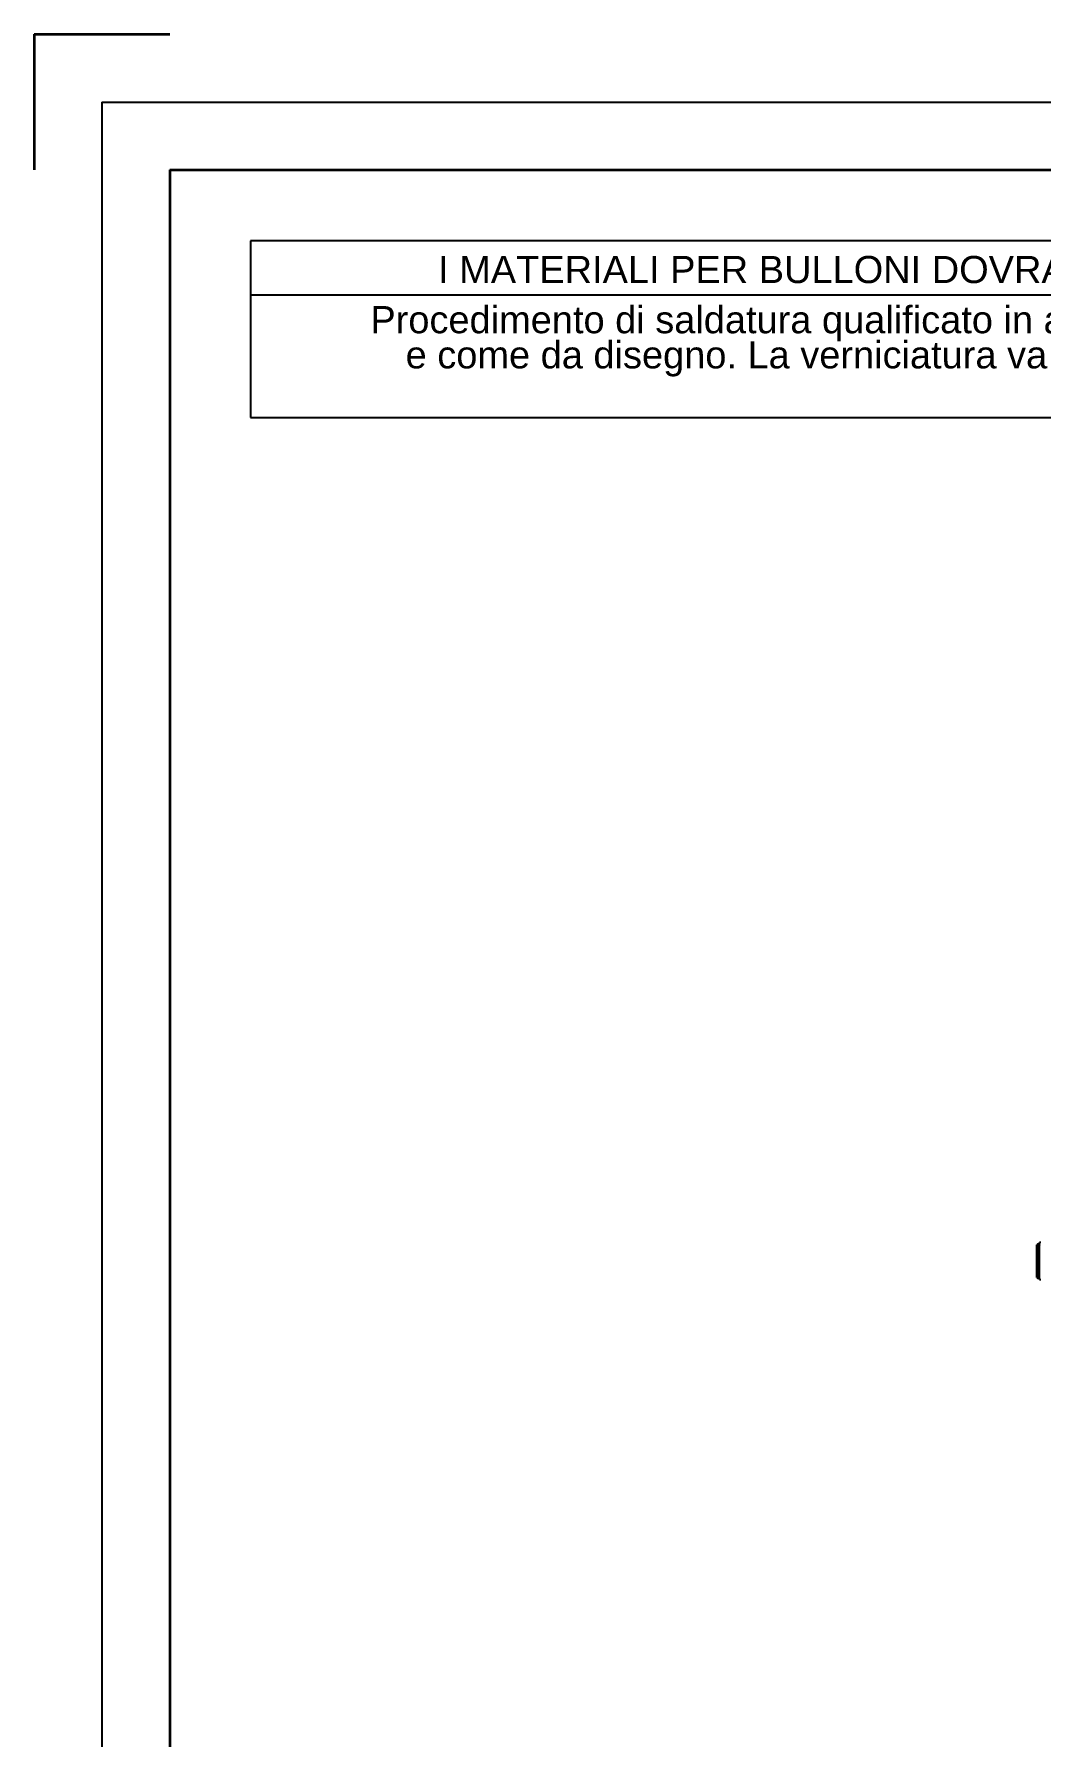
# Model space of a CAD drawing. Header units: millimetres. Extents: x 0 to 11880, y 0 to 8400.
# Drawn here: x 0 to 1482, y 5894 to 8400 of the extents above; entities that cross this region are included whole.
import ezdxf

# ---------------------------------------------------------------- set-up
doc = ezdxf.new("R2010")
doc.units = ezdxf.units.MM
doc.header["$LTSCALE"] = 20
for name, color, linetype in [('LOGO', 150, 'Continuous'), ('SQUADRATURA', 7, 'Continuous'), ('TESTI_CARTIGLIO', 7, 'Continuous')]:
    doc.layers.add(name, color=color, linetype=linetype)
doc.styles.add('SLDTEXTSTYLE3', font='arial.ttf')

# ---------------------------------------------------------------- blocks, each defined once
blk = doc.blocks.new('SW_NOTE_0')
at = {"layer": 'LOGO', "color": 0, "char_height": 40, "attachment_point": 3, "style": 'SLDTEXTSTYLE3'}
for s, insert in [('Procedimento di saldatura qualificato in accordo alle norme UNI EN 287-288-25817. Preparazione delle parti secondo normativa. Saldare     5x5 ', (3657.7, 51.6)), ('e come da disegno. La verniciatura va preceduta da una prima mano di sottofondo antiossido. Non verniciare le superfici lavorate di macchina. ', (3669.2, -0.1)), ('Ricoprire dette parti con grasso.', (3684.3, -51.8))]:
    blk.add_mtext(s, dxfattribs=dict(at, insert=insert))
blk = doc.blocks.new('Note generali')
at = {"layer": 'TESTI_CARTIGLIO'}
for p, q in [((4220.9, 500.8), (420.9, 500.8)), ((420.9, 500.8), (420.9, 420.8)), ((4220.9, 420.8), (420.9, 420.8)), ((420.9, 420.8), (420.9, 240.8)), ((420.9, 240.8), (4220.9, 240.8))]:
    blk.add_line(p, q, dxfattribs=at)
at = {"layer": 'LOGO', "color": 150, "true_color": 0x0093ff}
blk.add_blockref('SW_NOTE_0', (505, 353.3), dxfattribs=at)
at = {"layer": 'LOGO', "insert": (4130.7, 478.7), "char_height": 40, "attachment_point": 3, "style": 'SLDTEXTSTYLE3'}
blk.add_mtext('I MATERIALI PER BULLONI DOVRANNO ESSERE: VITI Cl.8.8 - DADI Cl.8.8; VITI, DADI E RONDELLE DOVRANNO ESSERE ZINCATE', dxfattribs=at)

msp = doc.modelspace()

# ---------------------------------------------------------------- linework, layer by layer
at = {"color": 7, "linetype": 'Continuous', "lineweight": 25}
for p, q in [((1477.01, 6619.54), (1476.01, 6618.54)), ((1476.01, 6594.54), (1476.01, 6618.54)), ((1479.76, 6619.54), (1477.01, 6619.54)), ((1477.01, 6619.54), (1477.01, 6594.54)), ((1479.76, 6569.54), (1479.76, 6619.54)), ((1481.91, 6621.83), (1479.91, 6621.83)), ((1479.91, 6567.24), (1479.91, 6621.83)), ((1476.01, 6570.54), (1476.01, 6594.54)), ((1477.01, 6594.54), (1477.01, 6569.54)), ((1476.01, 6570.54), (1477.01, 6569.54)), ((1477.01, 6569.54), (1479.76, 6569.54)), ((1479.91, 6567.24), (1481.91, 6567.24))]:
    msp.add_line(p, q, dxfattribs=at)
for centre, start, end in [((1479.97, 6618.25), 180, 252.40266), ((1479.97, 6570.82), 107.59734, 180)]:
    msp.add_arc(centre, 0.215, start, end, dxfattribs=at)
at = {"layer": 'SQUADRATURA', "color": 7, "linetype": 'Continuous', "lineweight": 35}
for q in [(200, 8400), (0, 8200)]:
    msp.add_line((0, 8400), q, dxfattribs=at)
at = {"layer": 'SQUADRATURA', "linetype": 'Continuous', "lineweight": 25}
for q in [(11780, 8300), (100, 100)]:
    msp.add_line((100, 8300), q, dxfattribs=at)
at = {"layer": 'SQUADRATURA', "linetype": 'Continuous', "lineweight": 35}
for q in [(11680, 8200), (200, 200)]:
    msp.add_line((200, 8200), q, dxfattribs=at)

# ---------------------------------------------------------------- block references
at = {"layer": 'TESTI_CARTIGLIO'}
msp.add_blockref('Note generali', (-102.21, 7594.86), dxfattribs=at)

doc.saveas('drawing.dxf')
